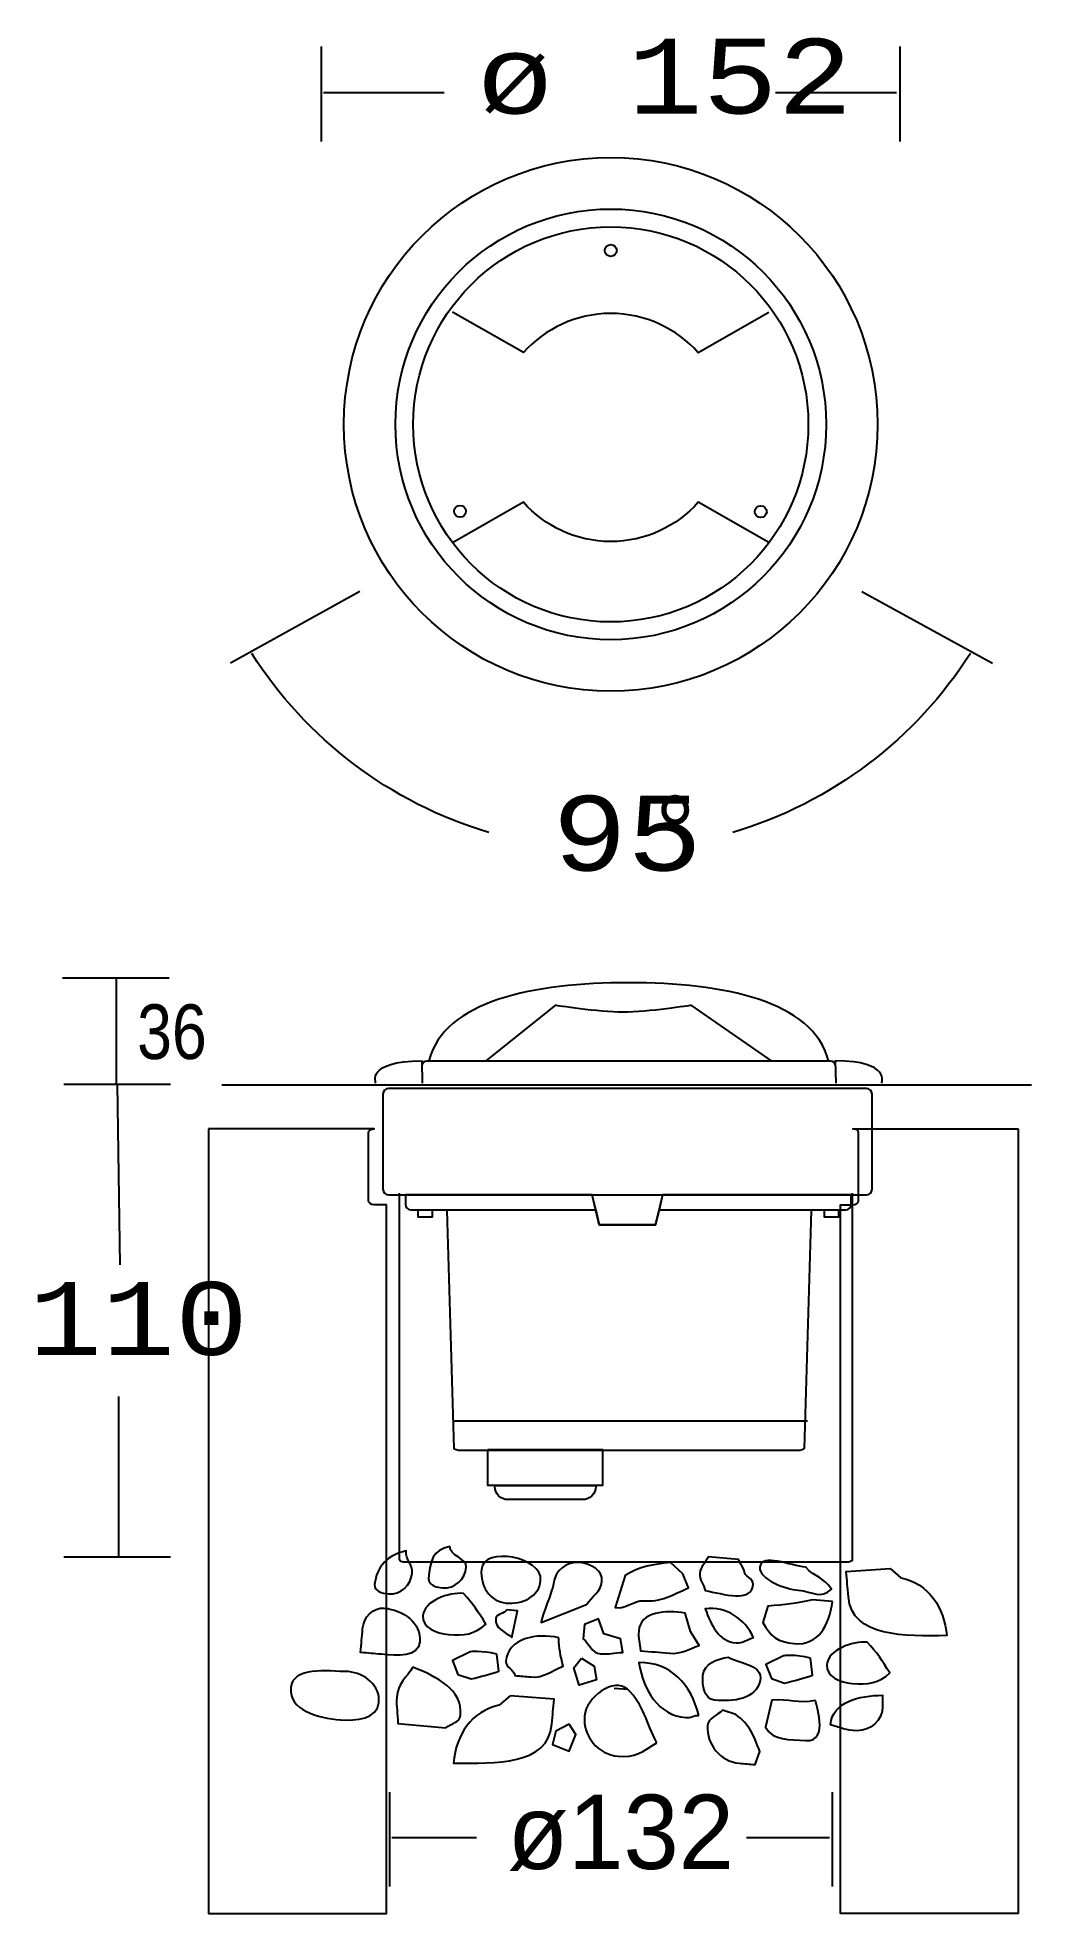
# Model space of a CAD drawing. Extents: x 29 to 137, y 41 to 245.
import ezdxf

# ---------------------------------------------------------------- set-up
doc = ezdxf.new("R2010")
doc.units = 0
doc.layers.add('LIVELLO_1', color=160, linetype='Continuous')
doc.styles.add('STD', font='txt')

# ---------------------------------------------------------------- blocks, each defined once
blk = doc.blocks.new('AI9-BLK5')
at = {"layer": 'LIVELLO_1', "color": 7}
blk.add_line((-0.51, -3.55), (0.96, -3.67), dxfattribs=at)
for points in [[(-4.07, -0.28), (-2.67, -1.14), (-2.43, -2.64), (-4.33, -3.21), (-4.9, -1.32)], [(-5.39, -7.48), (-6.87, -8.22), (-7.23, -9.69), (-5.39, -10.43), (-4.66, -8.59)]]:
    blk.add_lwpolyline(points, close=True, dxfattribs=at)
for points, knots in [([(-22.51, 8.98), (-22.63, 7.65), (-23.74, 6.62), (-25.07, 6.73), (-25.77, 6.79), (-26.66, 7.03), (-26.6, 7.73), (-26.43, 9.7), (-25.07, 11.03), (-23.16, 11.4), (-23.25, 10.44), (-22.43, 9.94), (-22.51, 8.98)], [0, 0, 0, 0, 1, 1, 1, 2, 2, 2, 3, 3, 3, 4, 4, 4, 4]), ([(-16.62, 9.63), (-16.74, 8.3), (-17.85, 7.27), (-19.19, 7.38), (-19.88, 7.44), (-20.77, 7.68), (-20.71, 8.38), (-20.54, 10.35), (-20.3, 11.5), (-18.39, 11.87), (-18.47, 10.91), (-16.54, 10.59), (-16.62, 9.63)], [0, 0, 0, 0, 1, 1, 1, 2, 2, 2, 3, 3, 3, 4, 4, 4, 4]), ([(-8.51, 8.18), (-8.66, 6.42), (-10.51, 5.56), (-12.27, 5.72), (-14.04, 5.87), (-15.12, 7.63), (-14.96, 9.39), (-14.74, 11.95), (-8.29, 10.74), (-8.51, 8.18)], [0, 0, 0, 0, 1, 1, 1, 2, 2, 2, 3, 3, 3, 3]), ([(-1.83, 8.08), (-1.94, 6.88), (-2.89, 6.51), (-3.53, 5.55), (-3.53, 5.55), (-8.45, 3.59), (-8.45, 3.59), (-8.39, 4.33), (-7.19, 7.07), (-7.12, 7.8), (-6.99, 9.27), (-5.71, 10.26), (-4.24, 10.13), (-3.05, 10.03), (-1.73, 9.27), (-1.83, 8.08)], [0, 0, 0, 0, 1, 1, 1, 2, 2, 2, 3, 3, 3, 4, 4, 4, 5, 5, 5, 5]), ([(13.67, 9.3), (13.6, 8.56), (14.7, 8.47), (14.64, 7.73), (14.46, 5.72), (11.41, 6.72), (9.41, 7.08), (9.28, 7.74), (8.77, 8.25), (8.83, 8.98), (8.9, 9.71), (9.49, 10.13), (9.73, 10.75), (9.73, 10.75), (13.03, 10.46), (13.03, 10.46), (13.03, 10.46), (13.67, 9.3), (13.67, 9.3)], [0, 0, 0, 0, 1, 1, 1, 2, 2, 2, 3, 3, 3, 4, 4, 4, 5, 5, 5, 6, 6, 6, 6]), ([(20.36, 9.62), (21.44, 8.5), (22.32, 8.54), (23.17, 7.23), (22, 6.1), (21.18, 6.98), (19.53, 7.12), (18.19, 7.24), (15.26, 8.28), (15.37, 9.62), (15.51, 11.22), (18.76, 9.76), (20.36, 9.62)], [0, 0, 0, 0, 1, 1, 1, 2, 2, 2, 3, 3, 3, 4, 4, 4, 4]), ([(6.99, 8.92), (6.99, 8.92), (7.59, 7.39), (7.59, 7.39), (5.86, 6.62), (4.59, 5.8), (2.66, 5.97), (1.75, 6.05), (0.42, 4.91), (-0.38, 5.25), (-0.38, 5.25), (0.69, 8.73), (0.69, 8.73), (2.25, 9.7), (3.75, 9.94), (5.62, 10.15), (5.62, 10.15), (6.99, 8.92), (6.99, 8.92)], [0, 0, 0, 0, 1, 1, 1, 2, 2, 2, 3, 3, 3, 4, 4, 4, 5, 5, 5, 6, 6, 6, 6]), ([(29.55, 9.48), (29.55, 9.48), (24.77, 9.16), (24.77, 9.16), (24.87, 8.06), (24.92, 7.51), (25.01, 6.41), (25.41, 1.91), (31.21, 2.14), (35.73, 2.17), (35.46, 5.29), (33.76, 7.82), (30.74, 8.48), (30.74, 8.48), (29.55, 9.48), (29.55, 9.48)], [0, 0, 0, 0, 1, 1, 1, 2, 2, 2, 3, 3, 3, 4, 4, 4, 5, 5, 5, 5]), ([(-16.93, 6.77), (-15.84, 5.65), (-15.33, 4.75), (-14.48, 3.44), (-15.65, 2.31), (-16.9, 2.14), (-18.55, 2.29), (-19.89, 2.41), (-21.45, 3.03), (-21.33, 4.36), (-21.19, 5.96), (-18.53, 6.91), (-16.93, 6.77)], [0, 0, 0, 0, 1, 1, 1, 2, 2, 2, 3, 3, 3, 4, 4, 4, 4]), ([(-25.56, 5.16), (-26.78, 5.27), (-27.79, 4.18), (-27.9, 2.95), (-27.99, 1.94), (-28.04, 1.35), (-28.13, 0.34), (-27.22, 0.26), (-26.74, 0.22), (-25.84, 0.14), (-24.13, -0.01), (-21.83, -0.21), (-21.68, 1.49), (-21.5, 3.57), (-23.48, 4.98), (-25.56, 5.16)], [0, 0, 0, 0, 1, 1, 1, 2, 2, 2, 3, 3, 3, 4, 4, 4, 5, 5, 5, 5]), ([(-12.21, 4.99), (-12.21, 4.99), (-11.02, 4.89), (-11.02, 4.89), (-11.02, 4.89), (-11.64, 1.98), (-11.64, 1.98), (-12.42, 2.61), (-13.49, 2.98), (-13.41, 3.99), (-13.36, 4.54), (-12.43, 4.55), (-12.21, 4.99)], [0, 0, 0, 0, 1, 1, 1, 2, 2, 2, 3, 3, 3, 4, 4, 4, 4]), ([(7.8, 2.64), (7.8, 2.64), (8.77, 1.08), (8.77, 1.08), (7.54, 0.72), (6.84, 0.14), (5.56, 0.25), (4.27, 0.36), (3.63, 0.42), (2.35, 0.53), (2.33, 1.36), (2.09, 1.84), (2.17, 2.67), (2.35, 4.78), (5.14, 5), (7.23, 4.63), (7.23, 4.63), (7.8, 2.64), (7.8, 2.64)], [0, 0, 0, 0, 1, 1, 1, 2, 2, 2, 3, 3, 3, 4, 4, 4, 5, 5, 5, 6, 6, 6, 6]), ([(14.69, 1.95), (14.03, 1.82), (13.52, 1.31), (12.79, 1.38), (10.86, 1.55), (10.09, 3.28), (9.42, 5.09), (11.75, 5.35), (13.67, 4.07), (14.69, 1.95)], [0, 0, 0, 0, 1, 1, 1, 2, 2, 2, 3, 3, 3, 3]), ([(23.3, 5.89), (22.88, 3.25), (21.77, 1.08), (19.11, 1.31), (17.28, 1.47), (16.59, 2.04), (15.71, 3.6), (15.71, 3.6), (16.24, 5.4), (16.24, 5.4), (18.19, 5.5), (19.22, 5.69), (21.1, 6.08), (21.1, 6.08), (23.3, 5.89), (23.3, 5.89)], [0, 0, 0, 0, 1, 1, 1, 2, 2, 2, 3, 3, 3, 4, 4, 4, 5, 5, 5, 5]), ([(-6.53, 1.93), (-6.54, 0.74), (-6.33, -0.02), (-6.06, -1.16), (-7.49, -1.68), (-8.11, -2.45), (-9.58, -2.33), (-10.22, -2.27), (-10.68, -2.23), (-11.32, -2.17), (-11.36, -1.53), (-12.36, -1.34), (-12.29, -0.61), (-12.07, 1.86), (-8.97, 2.52), (-6.53, 1.93)], [0, 0, 0, 0, 1, 1, 1, 2, 2, 2, 3, 3, 3, 4, 4, 4, 5, 5, 5, 5]), ([(-1.61, 2.37), (-1.61, 2.37), (0.19, 1.84), (0.19, 1.84), (0.19, 1.84), (0.43, 0.34), (0.43, 0.34), (-0.49, 0.33), (-1.07, 0.11), (-1.98, 0.19), (-2.99, 0.27), (-3.18, 1.31), (-3.87, 1.83), (-3.87, 1.83), (-3.74, 3.39), (-3.74, 3.39), (-3.74, 3.39), (-2.2, 3.99), (-2.2, 3.99), (-2.2, 3.99), (-1.61, 2.37), (-1.61, 2.37)], [0, 0, 0, 0, 1, 1, 1, 2, 2, 2, 3, 3, 3, 4, 4, 4, 5, 5, 5, 6, 6, 6, 7, 7, 7, 7]), ([(-13.27, 0.15), (-13.27, 0.15), (-13.06, -1.71), (-13.06, -1.71), (-14.21, -2.07), (-14.96, -2.28), (-16.09, -2.55), (-16.09, -2.55), (-17.53, -2.06), (-17.53, -2.06), (-17.53, -2.06), (-18.13, -0.53), (-18.13, -0.53), (-18.13, -0.53), (-16.2, 0.41), (-16.2, 0.41), (-16.2, 0.41), (-14.99, 0.58), (-13.27, 0.15)], [0, 0, 0, 0, 1, 1, 1, 2, 2, 2, 3, 3, 3, 4, 4, 4, 5, 5, 5, 6, 6, 6, 6]), ([(20.89, -0.28), (20.89, -0.28), (21.1, -2.14), (21.1, -2.14), (19.96, -2.5), (19.2, -2.72), (18.07, -2.99), (18.07, -2.99), (16.63, -2.49), (16.63, -2.49), (16.63, -2.49), (16.03, -0.96), (16.03, -0.96), (16.03, -0.96), (17.96, -0.02), (17.96, -0.02), (17.96, -0.02), (19.17, 0.15), (20.89, -0.28)], [0, 0, 0, 0, 1, 1, 1, 2, 2, 2, 3, 3, 3, 4, 4, 4, 5, 5, 5, 6, 6, 6, 6]), ([(27.07, 1.45), (28.16, 0.33), (28.67, -0.58), (29.52, -1.88), (28.35, -3.02), (27.1, -3.18), (25.44, -3.03), (24.11, -2.92), (22.55, -2.3), (22.67, -0.96), (22.81, 0.64), (25.47, 1.59), (27.07, 1.45)], [0, 0, 0, 0, 1, 1, 1, 2, 2, 2, 3, 3, 3, 4, 4, 4, 4]), ([(-29.44, -1.75), (-27.63, -1.91), (-25.97, -3.29), (-26.13, -5.1), (-26.29, -6.87), (-28.57, -7.15), (-30.33, -7), (-32.78, -6.78), (-35.94, -5.97), (-35.72, -3.52), (-35.52, -1.17), (-31.8, -1.71), (-29.44, -1.75)], [0, 0, 0, 0, 1, 1, 1, 2, 2, 2, 3, 3, 3, 4, 4, 4, 4]), ([(-22.42, -1.26), (-19.83, -2.32), (-16.99, -3.67), (-17.24, -6.52), (-17.32, -7.34), (-18.24, -7.35), (-18.84, -7.86), (-18.84, -7.86), (-24.06, -7.4), (-24.06, -7.4), (-24.06, -6.29), (-24.28, -5.62), (-24.18, -4.52), (-24.05, -3.05), (-23.16, -2.4), (-22.42, -1.26)], [0, 0, 0, 0, 1, 1, 1, 2, 2, 2, 3, 3, 3, 4, 4, 4, 5, 5, 5, 5]), ([(8.71, -6.51), (8.17, -6.47), (7.86, -6.81), (7.31, -6.76), (4.28, -6.49), (2.68, -3.77), (2.2, -0.77), (5.62, -0.7), (7.9, -3.12), (8.71, -6.51)], [0, 0, 0, 0, 1, 1, 1, 2, 2, 2, 3, 3, 3, 3]), ([(11.93, -0.18), (10.72, -0.35), (9.28, -0.88), (9.17, -2.16), (9.08, -3.26), (9.31, -4.76), (10.42, -4.85), (12.52, -5.04), (14.94, -4.79), (15.41, -2.7), (15.73, -1.07), (13.35, -0.86), (11.93, -0.18)], [0, 0, 0, 0, 1, 1, 1, 2, 2, 2, 3, 3, 3, 4, 4, 4, 4]), ([(4.14, -9.49), (2.67, -10.47), (1.69, -11.13), (-0.05, -10.97), (-2.25, -10.78), (-3.92, -8.79), (-3.73, -6.59), (-3.55, -4.48), (-0.5, -2.35), (0.96, -3.67), (2.75, -5.4), (2.95, -7.27), (4.14, -9.49)], [0, 0, 0, 0, 1, 1, 1, 2, 2, 2, 3, 3, 3, 4, 4, 4, 4]), ([(-11.82, -4.4), (-11.82, -4.4), (-7.05, -4.73), (-7.05, -4.73), (-7.14, -5.83), (-7.19, -6.38), (-7.29, -7.48), (-7.68, -11.97), (-13.48, -11.74), (-18, -11.71), (-17.73, -8.6), (-16.03, -6.06), (-13.02, -5.41), (-13.02, -5.41), (-11.82, -4.4), (-11.82, -4.4)], [0, 0, 0, 0, 1, 1, 1, 2, 2, 2, 3, 3, 3, 4, 4, 4, 5, 5, 5, 5]), ([(12.75, -6.43), (14.22, -7.48), (14.76, -8.73), (15.35, -10.44), (15.35, -10.44), (14.85, -11.88), (14.85, -11.88), (14.21, -11.82), (13.76, -11.78), (13.11, -11.73), (11.1, -11.55), (9.51, -9.65), (9.68, -7.64), (9.76, -6.72), (10.7, -6.62), (11.31, -5.94), (11.31, -5.94), (12.75, -6.43), (12.75, -6.43)], [0, 0, 0, 0, 1, 1, 1, 2, 2, 2, 3, 3, 3, 4, 4, 4, 5, 5, 5, 6, 6, 6, 6]), ([(20.36, -9.25), (18.53, -9.09), (16.88, -9.35), (16, -7.8), (16, -7.8), (16.66, -4.84), (16.66, -4.84), (18.61, -4.73), (19.52, -5.28), (21.4, -4.89), (21.4, -4.89), (23.02, -9.49), (20.36, -9.25)], [0, 0, 0, 0, 1, 1, 1, 2, 2, 2, 3, 3, 3, 4, 4, 4, 4]), ([(23.06, -7.54), (24.13, -7.86), (24.83, -8.18), (25.95, -8.18), (27.45, -8.18), (28.74, -7.06), (28.74, -5.56), (28.74, -5.08), (28.69, -4.81), (28.74, -4.33), (26.22, -4.33), (23.28, -5.02), (23.06, -7.54)], [0, 0, 0, 0, 1, 1, 1, 2, 2, 2, 3, 3, 3, 4, 4, 4, 4])]:
    blk.add_open_spline(points, degree=3, knots=knots, dxfattribs=at)
blk = doc.blocks.new('AI9-BLK2')
at = {"layer": 'LIVELLO_1', "color": 7}
for points in [[(-43.85, 41.92), (-43.85, 41.92), (-25.82, 41.92), (-25.82, 41.92), (-26.16, 41.92), (-26.44, 41.72), (-26.44, 41.48), (-26.44, 41.48), (-26.44, 34.08), (-26.44, 34.08), (-26.44, 33.84), (-26.16, 33.64), (-25.82, 33.64), (-25.82, 33.64), (-24.47, 33.64), (-24.47, 33.64), (-24.47, 33.64), (-24.47, -43.57), (-24.47, -43.57), (-24.47, -43.57), (-43.85, -43.57), (-43.85, -43.57), (-43.85, -43.57), (-43.85, 41.92), (-43.85, 41.92)], [(44.35, 41.92), (44.35, 41.92), (26.32, 41.92), (26.32, 41.92), (26.66, 41.92), (26.94, 41.72), (26.94, 41.48), (26.94, 41.48), (26.94, 34.08), (26.94, 34.08), (26.94, 33.84), (26.66, 33.64), (26.32, 33.64), (26.32, 33.64), (24.97, 33.64), (24.97, 33.64), (24.97, 33.64), (24.97, -43.57), (24.97, -43.57), (24.97, -43.57), (44.35, -43.57), (44.35, -43.57), (44.35, -43.57), (44.35, 41.92), (44.35, 41.92)]]:
    blk.add_open_spline(points, degree=3, knots=[0, 0, 0, 0, 1, 1, 1, 2, 2, 2, 3, 3, 3, 4, 4, 4, 5, 5, 5, 6, 6, 6, 7, 7, 7, 8, 8, 8, 8], dxfattribs=at)
blk = doc.blocks.new('AI9-BLK1')
at = {"layer": 'LIVELLO_1', "color": 7}
for p, q in [((-22.72, 90.67), (-22.72, 101.02)), ((40.3, 90.67), (40.3, 101.02)), ((-9.36, 95.99), (-22.52, 95.99)), ((39.93, 95.99), (26.72, 95.99)), ((-18.55, 41.68), (-32.62, 33.86)), ((36.12, 41.68), (50.39, 33.86)), ((-50.92, -0.41), (-39.31, -0.41)), ((-45.06, -11.96), (-45.06, -0.35)), ((-50.79, -11.99), (-39.18, -11.99)), ((-44.98, -11.99), (-44.69, -31.7)), ((-33.59, -12.06), (54.62, -12.06)), ((-14.88, -12.06), (38.4, -12.06)), ((-0.79, -25.71), (0.07, -25.71)), ((2.88, -25.71), (3.74, -25.71)), ((17.58, -25.71), (18.44, -25.71)), ((21.26, -25.71), (22.11, -25.71)), ((10.23, -27.33), (11.09, -27.33)), ((-44.84, -46.03), (-44.84, -63.44)), ((-8.24, -48.66), (30.23, -48.68)), ((-50.79, -63.48), (-39.18, -63.48)), ((-15.27, -99.4), (-15.27, -89.12)), ((32.96, -99.4), (32.96, -89.12)), ((-5.85, -94.12), (-15.07, -94.12)), ((32.6, -94.12), (23.57, -94.12))]:
    blk.add_line(p, q, dxfattribs=at)
for points in [[(6.76, -24.06), (14.44, -24.06), (13.67, -27.33), (7.53, -27.33)], [(-12.21, -25.71), (-10.67, -25.71), (-10.67, -26.48), (-12.21, -26.48)], [(32.07, -25.71), (33.61, -25.71), (33.61, -26.48), (32.07, -26.48)], [(-4.59, -51.79), (7.89, -51.79), (7.89, -55.71), (-4.59, -55.71)]]:
    blk.add_lwpolyline(points, close=True, dxfattribs=at)
for points in [[(-9.14, -25.71), (-0.79, -25.71), (7.15, -25.71), (7.53, -27.33), (13.67, -27.33), (14.05, -25.71), (22.11, -25.71), (30.54, -25.71)], [(6.56, -25.71), (7.12, -25.71), (7.42, -26.87)], [(13.91, -26.38), (14.08, -25.71), (14.76, -25.71)]]:
    blk.add_lwpolyline(points, dxfattribs=at)
for centre, radius in [((8.79, 59.87), 29.07), ((8.79, 59.87), 23.46), ((8.79, 59.87), 21.52), ((8.79, 78.81), 0.647), ((-7.63, 50.4), 0.647), ((25.13, 50.36), 0.647)]:
    blk.add_circle(centre, radius, dxfattribs=at)
for points, knots in [([(26, 72.05), (26, 72.05), (18.31, 67.68), (18.31, 67.68), (15.98, 70.3), (12.57, 71.95), (8.79, 71.95), (5.01, 71.95), (1.61, 70.3), (-0.73, 67.69), (-0.73, 67.69), (-8.46, 72.08), (-8.46, 72.08)], [0, 0, 0, 0, 1, 1, 1, 2, 2, 2, 3, 3, 3, 4, 4, 4, 4]), ([(26, 47.01), (26, 47.01), (18.31, 51.38), (18.31, 51.38), (15.98, 48.76), (12.57, 47.11), (8.79, 47.11), (5.01, 47.11), (1.61, 48.76), (-0.73, 51.38), (-0.73, 51.38), (-8.46, 46.98), (-8.46, 46.98)], [0, 0, 0, 0, 1, 1, 1, 2, 2, 2, 3, 3, 3, 4, 4, 4, 4]), ([(26, 47.01), (26, 47.01), (18.31, 51.38), (18.31, 51.38), (15.98, 48.76), (12.57, 47.11), (8.79, 47.11), (5.01, 47.11), (1.61, 48.76), (-0.73, 51.38), (-0.73, 51.38), (-8.46, 46.98), (-8.46, 46.98)], [0, 0, 0, 0, 1, 1, 1, 2, 2, 2, 3, 3, 3, 4, 4, 4, 4]), ([(-11.03, -9.47), (-9.38, -2.91), (0.42, -0.95), (10.74, -0.95), (21.07, -0.95), (30.86, -2.91), (32.51, -9.47), (32.51, -9.47), (-11.03, -9.47), (-11.03, -9.47)], [0, 0, 0, 0, 1, 1, 1, 2, 2, 2, 3, 3, 3, 3]), ([(-4.79, -9.47), (-4.79, -9.47), (2.79, -3.39), (2.79, -3.39), (2.79, -3.39), (7.41, -4.12), (10.14, -4.12), (12.87, -4.12), (17.5, -3.39), (17.5, -3.39), (17.5, -3.39), (26.27, -9.47), (26.27, -9.47)], [0, 0, 0, 0, 1, 1, 1, 2, 2, 2, 3, 3, 3, 4, 4, 4, 4]), ([(-16.79, -11.91), (-16.79, -11.91), (-17.97, -9.47), (-11.81, -9.47), (-11.81, -9.47), (-11.75, -11.91), (-11.75, -11.91)], [0, 0, 0, 0, 1, 1, 1, 2, 2, 2, 2]), ([(-11.75, -9.98), (-11.75, -9.7), (-11.51, -9.47), (-11.23, -9.47), (-11.23, -9.47), (32.71, -9.47), (32.71, -9.47), (33, -9.47), (33.23, -9.7), (33.23, -9.98)], [0, 0, 0, 0, 1, 1, 1, 2, 2, 2, 3, 3, 3, 3]), ([(38.28, -11.91), (38.28, -11.91), (39.39, -9.47), (33.23, -9.47), (33.23, -9.47), (33.31, -11.91), (33.31, -11.91)], [0, 0, 0, 0, 1, 1, 1, 2, 2, 2, 2]), ([(-15.41, -12.47), (-15.41, -12.47), (36.63, -12.47), (36.63, -12.47), (36.97, -12.47), (37.25, -12.75), (37.25, -13.09), (37.25, -13.09), (37.25, -23.44), (37.25, -23.44), (37.25, -23.78), (36.97, -24.06), (36.63, -24.06), (36.63, -24.06), (-15.41, -24.06), (-15.41, -24.06), (-15.75, -24.06), (-16.03, -23.78), (-16.03, -23.44), (-16.03, -23.44), (-16.03, -13.09), (-16.03, -13.09), (-16.03, -12.75), (-15.75, -12.47), (-15.41, -12.47)], [0, 0, 0, 0, 1, 1, 1, 2, 2, 2, 3, 3, 3, 4, 4, 4, 5, 5, 5, 6, 6, 6, 7, 7, 7, 8, 8, 8, 8]), ([(35.08, -23.86), (35.08, -23.86), (35.08, -63.82), (35.08, -63.82), (35.08, -63.97), (34.8, -64.09), (34.46, -64.09), (34.46, -64.09), (-13.59, -64.09), (-13.59, -64.09), (-13.93, -64.09), (-14.21, -63.97), (-14.21, -63.82), (-14.21, -63.82), (-14.21, -23.86), (-14.21, -23.86)], [0, 0, 0, 0, 1, 1, 1, 2, 2, 2, 3, 3, 3, 4, 4, 4, 5, 5, 5, 5]), ([(-12.97, -25.71), (-13.31, -25.71), (-13.59, -25.43), (-13.59, -25.09), (-13.59, -25.09), (-13.59, -24.06), (-13.59, -24.06), (-13.59, -24.06), (6.76, -24.06), (6.76, -24.06), (6.76, -24.06), (7.15, -25.71), (7.15, -25.71), (7.15, -25.71), (-12.97, -25.71), (-12.97, -25.71)], [0, 0, 0, 0, 1, 1, 1, 2, 2, 2, 3, 3, 3, 4, 4, 4, 5, 5, 5, 5]), ([(14.44, -24.06), (14.44, -24.06), (34.99, -24.06), (34.99, -24.06), (34.99, -24.06), (34.99, -25.09), (34.99, -25.09), (34.99, -25.43), (34.72, -25.71), (34.38, -25.71), (34.38, -25.71), (14.05, -25.71), (14.05, -25.71), (14.05, -25.71), (14.44, -24.06), (14.44, -24.06)], [0, 0, 0, 0, 1, 1, 1, 2, 2, 2, 3, 3, 3, 4, 4, 4, 5, 5, 5, 5]), ([(30.63, -25.76), (30.63, -25.76), (29.86, -51.68), (29.86, -51.68), (29.86, -51.81), (29.52, -51.92), (29.1, -51.92), (29.1, -51.92), (-7.51, -51.92), (-7.51, -51.92), (-7.93, -51.92), (-8.28, -51.81), (-8.28, -51.68), (-8.28, -51.68), (-9.04, -25.76), (-9.04, -25.76)], [0, 0, 0, 0, 1, 1, 1, 2, 2, 2, 3, 3, 3, 4, 4, 4, 5, 5, 5, 5]), ([(-3.85, -55.71), (-3.85, -55.71), (-3.85, -55.82), (-3.85, -55.82), (-3.85, -56.61), (-3.2, -57.26), (-2.41, -57.26), (-2.41, -57.26), (5.71, -57.26), (5.71, -57.26), (6.51, -57.26), (7.15, -56.61), (7.15, -55.82), (7.15, -55.82), (7.15, -55.71), (7.15, -55.71), (7.15, -55.71), (-3.85, -55.71), (-3.85, -55.71)], [0, 0, 0, 0, 1, 1, 1, 2, 2, 2, 3, 3, 3, 4, 4, 4, 5, 5, 5, 6, 6, 6, 6])]:
    blk.add_open_spline(points, degree=3, knots=knots, dxfattribs=at)
for points in [[(-4.51, 15.41), (-15.28, 18.62), (-24.4, 25.65), (-30.33, 34.91)], [(47.97, 34.92), (42.04, 25.65), (32.86, 18.62), (22.08, 15.41)]]:
    blk.add_open_spline(points, degree=3, dxfattribs=at)
for name, p in [('AI9-BLK2', (8.83, -58.78)), ('AI9-BLK5', (9.66, -74.25))]:
    blk.add_blockref(name, p, dxfattribs=at)
at = {"layer": 'LIVELLO_1', "color": 7, "attachment_point": 1, "style": 'STD'}
for s, insert, char_height in [('\\fCourier|b0|i0;\\H8.1491;\\C7;ø 152', (-5.71, 101.88), 8.1491), ('\\fCourier|b0|i0;\\H8.1491;\\C7;95', (2.4, 19.41), 8.1491), ('\\fSymbol|b0|i0;\\H8.1491;\\C7;°', (13.63, 19.41), 8.1491), ('\\fArial Narrow|b0|i0;\\H5.9569;\\C7;36', (-42.81, -3.31), 5.9569), ('\\fCourier|b0|i0;\\H7.9505;\\C7;110', (-54.62, -33.55), 7.9505), ('\\fMyriad Roman|b0|i0;\\H8.0959;\\C7;ø132', (-2.46, -89.4), 8.0959)]:
    blk.add_mtext(s, dxfattribs=dict(at, insert=insert, char_height=char_height))

msp = doc.modelspace()

# ---------------------------------------------------------------- block references
at = {"layer": 'LIVELLO_1', "color": 7}
msp.add_blockref('AI9-BLK1', (82.685392, 143.010048), dxfattribs=at)

doc.saveas('drawing.dxf')
